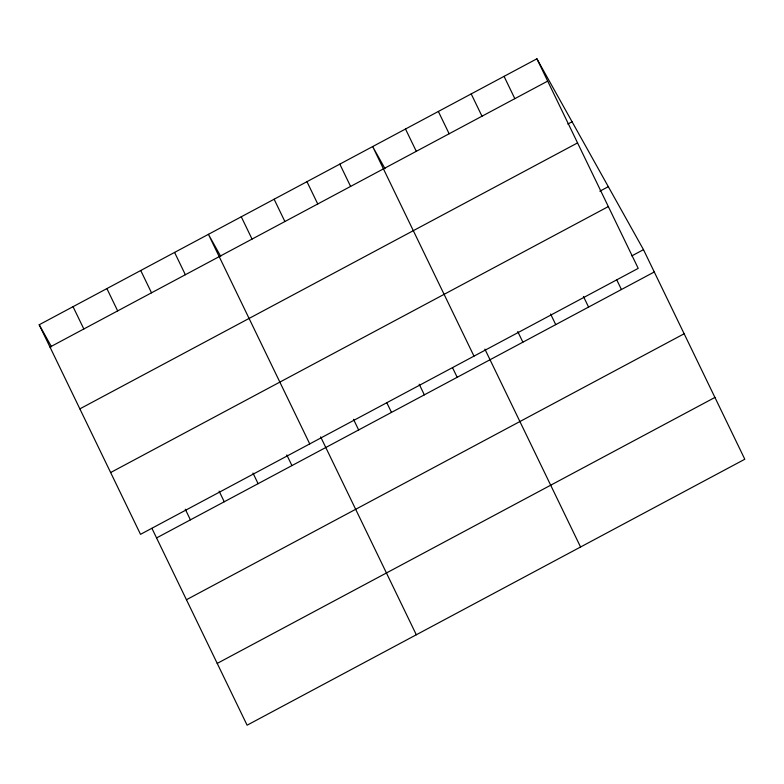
<?xml version="1.0" encoding="UTF-8"?>
<svg xmlns="http://www.w3.org/2000/svg" width="784" height="784" viewBox="0 0 784 784"><rect width="100%" height="100%" fill="white"/><g stroke="black" fill="none" stroke-linecap="round" stroke-linejoin="round"><path stroke-width="1.18" d="M536.903 58.8L638.215 268.373L140.512 534.335L39.2 324.762L536.903 58.8L643.488 249.665L744.8 459.238L247.097 725.2L151.949 528.377M49.98 347.067L547.683 81.105M567.832 124.048L572.075 121.785M79.86 408.866L577.563 142.904M599.838 191.208L608.315 186.68M110.642 472.536L608.335 206.574M631.826 255.888L643.488 249.665M156.575 537.932L654.268 271.97M186.445 599.731L684.148 333.768M217.227 663.401L714.93 397.439M384.973 168.609L372.655 146.559L473.977 356.142M220.725 256.378L208.417 234.328L309.729 443.911M39.2 324.762L51.509 346.802M616.802 279.966L621.418 289.521M504.053 76.352L514.833 98.657M583.443 296.46L588.578 307.083M471.204 93.904L481.984 116.208M550.593 314.012L555.729 324.635M438.354 111.455L449.144 133.77M517.744 331.563L522.879 342.187M405.504 129.007L416.294 151.322M484.894 349.115L580.562 547.007M452.554 367.735L457.18 377.29M339.815 164.121L350.595 186.425M419.195 384.219L424.33 394.842M306.965 181.672L317.745 203.977M386.865 402.839L391.481 412.404M274.116 199.224L284.896 221.529M353.506 419.332L358.641 429.955M241.266 216.776L252.046 239.091M320.656 436.884L416.314 634.775M286.807 454.965L291.942 465.588M174.577 252.419L185.357 274.723M252.967 473.056L258.103 483.679M140.728 270.5L151.518 292.814M219.118 491.137L224.253 501.76M106.889 288.59L117.669 310.895M185.279 509.228L190.414 519.851M73.039 306.671L83.829 328.976"/></g></svg>
